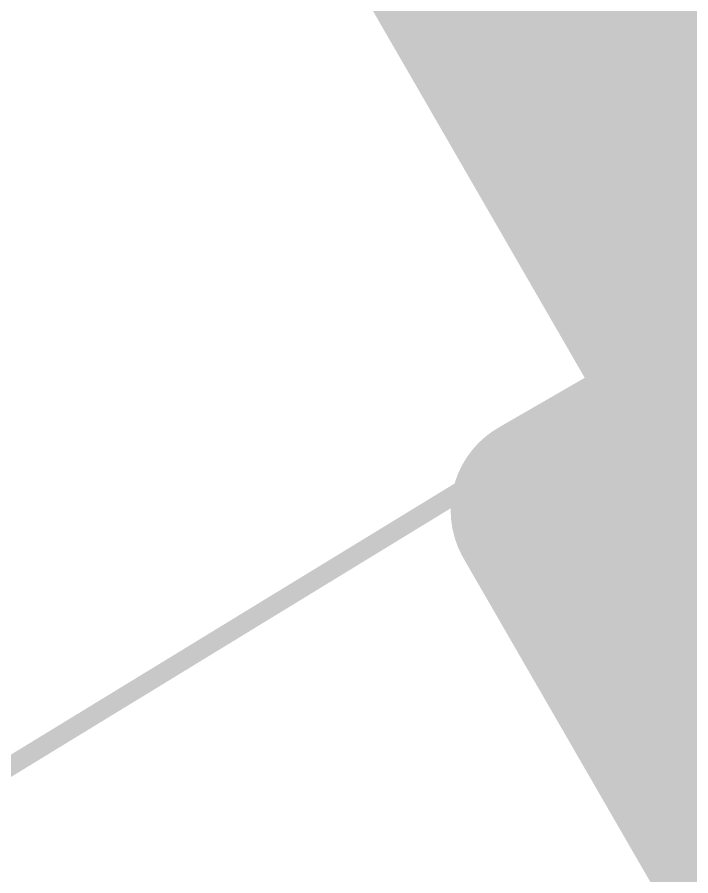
# Model space of a CAD drawing. Header units: inches. Extents: x -7 to 348, y -14 to 159.
# Drawn here: x 24.123 to 24.57, y 36.915 to 37.485 of the extents above; entities that cross this region are included whole.
import ezdxf

# ---------------------------------------------------------------- set-up
doc = ezdxf.new("R2010")
doc.units = ezdxf.units.IN
for name, color, linetype in [('Dimension', 6, 'Continuous'), ('Fabrication', 76, 'Continuous'), ('Top Layer', 1, 'Continuous'), ('Top Overlay', 2, 'Continuous'), ('Top Solder', 216, 'Continuous')]:
    doc.layers.add(name, color=color, linetype=linetype)

msp = doc.modelspace()

# ---------------------------------------------------------------- hatches: boundary and pattern name
at = {"layer": 'Top Solder'}
msp.add_hatch(color=216, dxfattribs=at).paths.add_polyline_path([(25.01364, 37.43548), (25.39114, 36.78163), (24.89127, 36.49303), (24.51377, 37.14688)])

# ---------------------------------------------------------------- linework, layer by layer
at = {"layer": 'Dimension', "const_width": 0.254}
for points in [[(58.31, 19.467, 1), (13.31, 19.467, 1)], [(54.56034, 19.46693, 1), (17.06033, 19.46693, 1)]]:
    msp.add_lwpolyline(points, format="xyb", close=True, dxfattribs=at)
at = {"layer": 'Fabrication', "const_width": 0.0127}
msp.add_lwpolyline([(24.02757, 36.9322, -0.191774), (39.20154, 40.27405)], format="xyb", dxfattribs=at)
msp.add_lwpolyline([(24.02757, 36.9322, -0.191774), (39.20154, 40.27405)], format="xyb", dxfattribs=at)
msp.add_lwpolyline([(24.02757, 36.9322, -0.191774), (39.20154, 40.27405)], format="xyb", dxfattribs=at)
msp.add_lwpolyline([(24.02757, 36.9322, -0.191774), (39.20154, 40.27405)], format="xyb", dxfattribs=at)
at = {"layer": 'Top Layer', "const_width": 2.032}
msp.add_lwpolyline([(23.95966, 38.67549, -0.53877), (58.06216, 22.88544)], format="xyb", dxfattribs=at)
at = {"layer": 'Top Layer', "const_width": 0.508}
msp.add_lwpolyline([(24.06899, 38.49979), (24.95477, 36.96559)], dxfattribs=at)
at = {"layer": 'Top Overlay', "const_width": 0.127}
for points in [[(24.4743, 37.15745), (24.91424, 37.41145)], [(24.4743, 37.15745), (24.8807, 36.45355)]]:
    msp.add_lwpolyline(points, dxfattribs=at)
at = {"layer": 'Top Overlay', "const_width": 0.0635}
msp.add_lwpolyline([(24.44255, 37.15745, 1), (24.50605, 37.15745, 1)], format="xyb", close=True, dxfattribs=at)
msp.add_lwpolyline([(24.44255, 37.15745, 1), (24.50605, 37.15745, 1)], format="xyb", close=True, dxfattribs=at)

doc.saveas('drawing.dxf')
